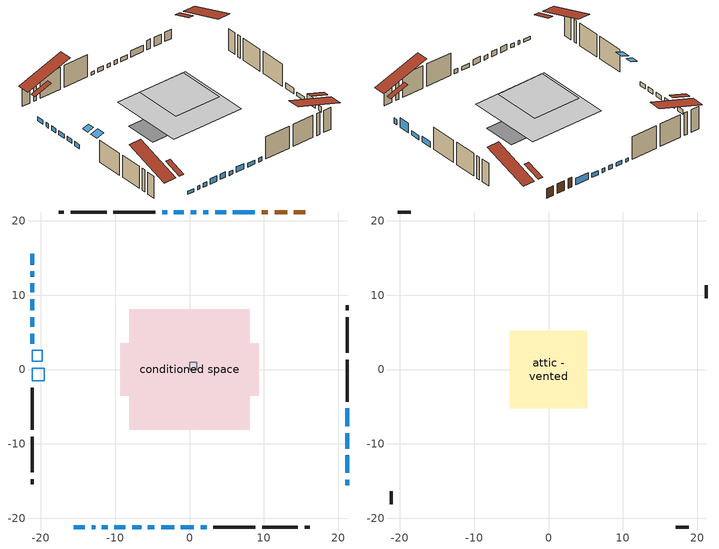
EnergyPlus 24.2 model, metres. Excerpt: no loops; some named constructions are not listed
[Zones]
conditioned space
 floor outside (Floor1 construction): -0.71,-0.71 -0.71,0.71 0.71,0.71 0.71,-0.71 z0
 floor adiabatic (AdiabaticFloorConstruction): -8.1,-8.1 -8.1,8.1 8.1,8.1 8.1,-8.1 z2.44
 floor foundation (Slab1 construction): -9.3,-3.5 -9.3,3.5 9.3,3.5 9.3,-3.5 z0
 wall outside (AdiabaticWallConstruction 1): 15.6,21.19 14.05,21.19 / 13.12,21.19 11.47,21.19 / 10.54,21.19 9.72,21.19 z0:2.03
 wall outside (AdiabaticWallConstruction): 21.19,-15.6 21.19,-14.84 z0:1.12; -15.6,-21.19 -14.08,-21.19 z0:0.66; 21.19,-13.91 21.19,-11.57 z0:1.98; 21.19,-10.64 21.19,-8.56 / 4.91,21.19 3.46,21.19 / 2.54,21.19 1.85,21.19 / -5.6,-21.19 -4.76,-21.19 z0:0.86; 8.79,21.19 5.84,21.19 z0:1.4; -13.15,-21.19 -12.71,-21.19 / -11.79,-21.19 -11.02,-21.19 z0:0.84; -10.1,-21.19 -8.62,-21.19 / 21.19,-7.63 21.19,-5.24 z0:1.2; -7.69,-21.19 -6.53,-21.19 / -3.83,-21.19 -2.08,-21.19 z0:1.17; -21.19,15.6 -21.19,14.13 / -21.19,13.2 -21.19,12.51 / -21.19,11.58 -21.19,10.39 z0:0.94; -21.19,9.46 -21.19,7.99 / -21.19,7.06 -21.19,5.76 / -21.19,4.83 -21.19,3.49 z0:0.92; 0.92,21.19 0.16,21.19 / 1.48,-21.19 2.3,-21.19 z0:0.82; -0.77,21.19 -2.09,21.19 z0:0.79; -3.02,21.19 -3.68,21.19 z0:0.64; -1.15,-21.19 0.55,-21.19 z0:0.81
 wall outside (Wall1 construction): -4.61,21.19 -10.23,21.19 / 3.22,-21.19 8.85,-21.19 / -21.19,-2.47 -21.19,-8.1 / 21.19,-4.31 21.19,1.31 z0:4.88
 wall outside (Wall2 construction): -11.16,21.19 -15.97,21.19 / 9.78,-21.19 14.58,-21.19 / -21.19,-9.02 -21.19,-13.83 / 21.19,2.24 21.19,7.04 z0:4.88
 wall outside (Wall3 construction): -16.9,21.19 -17.58,21.19 / 15.51,-21.19 16.19,-21.19 / -21.19,-14.76 -21.19,-15.44 / 21.19,7.97 21.19,8.65 z0:4.88
 window (WindowConstruction 24): 21.19,-15.6 21.19,-14.84 z0:1.12
 window (WindowConstruction 6): -15.6,-21.19 -14.08,-21.19 z0:0.66
 window (WindowConstruction 7): 21.19,-13.91 21.19,-11.57 z0:1.98
 window (WindowConstruction 8): 21.19,-10.64 21.19,-8.56 z0:0.86
 window (WindowConstruction 9): 8.79,21.19 5.84,21.19 z0:1.4
 window (WindowConstruction 10): 4.91,21.19 3.46,21.19 z0:0.86
 window (WindowConstruction 11): 2.54,21.19 1.85,21.19 z0:0.86
 window (WindowConstruction 12): -13.15,-21.19 -12.72,-21.19 z0:0.84
 window (WindowConstruction 13): -11.79,-21.19 -11.02,-21.19 z0:0.84
 window (WindowConstruction 14): -10.09,-21.19 -8.62,-21.19 z0:1.19
 window (WindowConstruction 15): -7.69,-21.19 -6.53,-21.19 z0:1.17
 window (WindowConstruction 16): -5.6,-21.19 -4.76,-21.19 z0:0.86
 window (WindowConstruction 17): -3.83,-21.19 -2.08,-21.19 z0:1.17
 window (WindowConstruction 18): -21.19,15.6 -21.19,14.13 z0:0.94
 window (WindowConstruction 19): -21.19,13.2 -21.19,12.51 z0:0.94
 window (WindowConstruction 20): -21.19,11.58 -21.19,10.39 z0:0.94
 window (WindowConstruction 21): -21.19,9.46 -21.19,7.99 z0:0.91
 window (WindowConstruction 22): -21.19,7.06 -21.19,5.76 z0:0.91
 window (WindowConstruction 23): -21.19,4.83 -21.19,3.49 z0:0.91
 window (WindowConstruction): 21.19,-7.63 21.19,-5.24 z0:1.19
 window (WindowConstruction 1): 0.92,21.19 0.16,21.19 z0:0.81
 window (WindowConstruction 2): -0.77,21.19 -2.09,21.19 z0:0.79
 window (WindowConstruction 3): -3.02,21.19 -3.68,21.19 z0:0.63
 window (WindowConstruction 4): -1.15,-21.19 0.55,-21.19 z0:0.81
 window (WindowConstruction 5): 1.48,-21.19 2.3,-21.19 z0:0.81
 door (Door): 15.6,21.19 14.05,21.19 z0:2.03
 door (Door 1): 13.12,21.19 11.47,21.19 z0:2.03
 door (Door 2): 10.54,21.19 9.72,21.19 z0:2.03
 ceiling adiabatic (AdiabaticFloorConstruction): 8.1,-8.1 8.1,8.1 -8.1,8.1 -8.1,-8.1 z2.44
 roof outside (Roof2 construction): 16.53,21.19,4.88 16.53,17.2,6.21 17.58,17.2,6.21 17.58,21.19,4.88; -16.53,-21.19,4.88 -16.53,-17.2,6.21 -17.58,-17.2,6.21 -17.58,-21.19,4.88; -21.19,16.53,4.88 -17.2,16.53,6.21 -17.2,17.58,6.21 -21.19,17.58,4.88; 21.19,-16.53,4.88 17.2,-16.53,6.21 17.2,-17.58,6.21 21.19,-17.58,4.88
 roof outside (AdiabaticRoofConstruction): -21.19,1.13,4.88 -19.83,1.13,5.33 -19.83,2.56,5.33 -21.19,2.56,4.88; -21.19,-1.54,4.88 -19.53,-1.54,5.43 -19.53,0.2,5.43 -21.19,0.2,4.88
 skylight (SkylightConstruction): -21.19,1.13,4.88 -19.84,1.13,5.33 -19.84,2.56,5.33 -21.19,2.56,4.88
 skylight (SkylightConstruction 1): -21.19,-1.54,4.88 -19.53,-1.54,5.43 -19.53,0.2,5.43 -21.19,0.2,4.88
furnace airloop ret air zone
 floor adiabatic (AdiabaticConst): 0,0 0,1 1,1 1,0 z0
 wall adiabatic (AdiabaticConst): 0,1 0,0 1,0 1,1 0,1 z0:1
 ceiling adiabatic (AdiabaticConst): 1,0 1,1 0,1 0,0 z1
attic - vented
 floor to conditioned space (Floor2 construction Reversed): -5.22,-5.22 -5.22,5.22 5.22,5.22 5.22,-5.22 z4.88
 wall outside (Wall4 construction): -18.51,21.19 -20.26,21.19 / 17.12,-21.19 18.87,-21.19 / -21.19,-16.37 -21.19,-18.12 / 21.19,9.58 21.19,11.33 z0:4.88
 roof outside (Roof1 construction): 18.51,21.19,4.88 18.51,11.02,8.27 21.19,11.02,8.27 21.19,21.19,4.88; -18.51,-21.19,4.88 -18.51,-11.02,8.27 -21.19,-11.02,8.27 -21.19,-21.19,4.88; -21.19,18.51,4.88 -11.02,18.51,8.27 -11.02,21.19,8.27 -21.19,21.19,4.88; 21.19,-18.51,4.88 11.02,-18.51,8.27 11.02,-21.19,8.27 21.19,-21.19,4.88
[Schedule:Day:Interval]
clothes dryer exhaust 0 schedule day: No, 01:00, 0.123457, 02:00, 0.0740741, 03:00, 0.0493827, 04:00, 0.0246914, 05:00, 0.0493827, 06:00, 0.0740741, 07:00, 0.197531, 08:00, 0.395062, 09:00, 0.592593, 10:00, 0.839506, 11:00, 0.962963, 12:00, 1, 13:00, 0.91358, 14:00, 0.82716, 15:00, 0.716049, 16:00, 0.753086, 17:00, 0.679012, 18:00, 0.666667, 20:00, 0.62963, 21:00, 0.641975, 22:00, 0.666667, 23:00, 0.54321, 24:00, 0.296296
clothes dryer exhaust 0 schedule default day; cooling season schedule day; cooling season schedule day 2; cooling season schedule default day; exterior lighting schedule default day; natural vent schedule default day: No, 24:00, 0
cooling season schedule day 1: No, 24:00, 1
exterior lighting schedule day 1: No, 01:00, 0.528571, 03:00, 0.488929, 05:00, 0.4625, 06:00, 0.515357, 07:00, 0.581429, 08:00, 0.541786, 09:00, 0.409643, 10:00, 0.330357, 12:00, 0.317143, 13:00, 0.330357, 14:00, 0.37, 15:00, 0.396429, 16:00, 0.4625, 17:00, 0.581429, 18:00, 0.74, 19:00, 0.845714, 20:00, 0.898571, 21:00, 0.925, 22:00, 0.858929, 23:00, 0.74, 24:00, 0.621071
exterior lighting schedule day 10: No, 01:00, 0.552381, 03:00, 0.510952, 05:00, 0.483333, 06:00, 0.538571, 07:00, 0.607619, 08:00, 0.56619, 09:00, 0.428095, 10:00, 0.345238, 12:00, 0.331429, 13:00, 0.345238, 14:00, 0.386667, 15:00, 0.414286, 16:00, 0.483333, 17:00, 0.607619, 18:00, 0.773333, 19:00, 0.88381, 20:00, 0.939048, 21:00, 0.966667, 22:00, 0.897619, 23:00, 0.773333, 24:00, 0.649048
exterior lighting schedule day 11: No, 01:00, 0.571429, 03:00, 0.528571, 05:00, 0.5, 06:00, 0.557143, 07:00, 0.628571, 08:00, 0.585714, 09:00, 0.442857, 10:00, 0.357143, 12:00, 0.342857, 13:00, 0.357143, 14:00, 0.4, 15:00, 0.428571, 16:00, 0.5, 17:00, 0.628571, 18:00, 0.8, 19:00, 0.914286, 20:00, 0.971429, 21:00, 1, 22:00, 0.928571, 23:00, 0.8, 24:00, 0.671429
exterior lighting schedule day 2: No, 01:00, 0.485714, 03:00, 0.449286, 05:00, 0.425, 06:00, 0.473571, 07:00, 0.534286, 08:00, 0.497857, 09:00, 0.376429, 10:00, 0.303571, 12:00, 0.291429, 13:00, 0.303571, 14:00, 0.34, 15:00, 0.364286, 16:00, 0.425, 17:00, 0.534286, 18:00, 0.68, 19:00, 0.777143, 20:00, 0.825714, 21:00, 0.85, 22:00, 0.789286, 23:00, 0.68, 24:00, 0.570714
exterior lighting schedule day 3: No, 01:00, 0.442857, 03:00, 0.409643, 05:00, 0.3875, 06:00, 0.431786, 07:00, 0.487143, 08:00, 0.453929, 09:00, 0.343214, 10:00, 0.276786, 12:00, 0.265714, 13:00, 0.276786, 14:00, 0.31, 15:00, 0.332143, 16:00, 0.3875, 17:00, 0.487143, 18:00, 0.62, 19:00, 0.708571, 20:00, 0.752857, 21:00, 0.775, 22:00, 0.719643, 23:00, 0.62, 24:00, 0.520357
exterior lighting schedule day 4: No, 01:00, 0.4, 03:00, 0.37, 05:00, 0.35, 06:00, 0.39, 07:00, 0.44, 08:00, 0.41, 09:00, 0.31, 10:00, 0.25, 12:00, 0.24, 13:00, 0.25, 14:00, 0.28, 15:00, 0.3, 16:00, 0.35, 17:00, 0.44, 18:00, 0.56, 19:00, 0.64, 20:00, 0.68, 21:00, 0.7, 22:00, 0.65, 23:00, 0.56, 24:00, 0.47
exterior lighting schedule day 5: No, 01:00, 0.380952, 03:00, 0.352381, 05:00, 0.333333, 06:00, 0.371429, 07:00, 0.419048, 08:00, 0.390476, 09:00, 0.295238, 10:00, 0.238095, 12:00, 0.228571, 13:00, 0.238095, 14:00, 0.266667, 15:00, 0.285714, 16:00, 0.333333, 17:00, 0.419048, 18:00, 0.533333, 19:00, 0.609524, 20:00, 0.647619, 21:00, 0.666667, 22:00, 0.619048, 23:00, 0.533333, 24:00, 0.447619
exterior lighting schedule day 6: No, 01:00, 0.390476, 03:00, 0.36119, 05:00, 0.341667, 06:00, 0.380714, 07:00, 0.429524, 08:00, 0.400238, 09:00, 0.302619, 10:00, 0.244048, 12:00, 0.234286, 13:00, 0.244048, 14:00, 0.273333, 15:00, 0.292857, 16:00, 0.341667, 17:00, 0.429524, 18:00, 0.546667, 19:00, 0.624762, 20:00, 0.66381, 21:00, 0.683333, 22:00, 0.634524, 23:00, 0.546667, 24:00, 0.45881
exterior lighting schedule day 7: No, 01:00, 0.419048, 03:00, 0.387619, 05:00, 0.366667, 06:00, 0.408571, 07:00, 0.460952, 08:00, 0.429524, 09:00, 0.324762, 10:00, 0.261905, 12:00, 0.251429, 13:00, 0.261905, 14:00, 0.293333, 15:00, 0.314286, 16:00, 0.366667, 17:00, 0.460952, 18:00, 0.586667, 19:00, 0.670476, 20:00, 0.712381, 21:00, 0.733333, 22:00, 0.680952, 23:00, 0.586667, 24:00, 0.492381
exterior lighting schedule day 8: No, 01:00, 0.466667, 03:00, 0.431667, 05:00, 0.408333, 06:00, 0.455, 07:00, 0.513333, 08:00, 0.478333, 09:00, 0.361667, 10:00, 0.291667, 12:00, 0.28, 13:00, 0.291667, 14:00, 0.326667, 15:00, 0.35, 16:00, 0.408333, 17:00, 0.513333, 18:00, 0.653333, 19:00, 0.746667, 20:00, 0.793333, 21:00, 0.816667, 22:00, 0.758333, 23:00, 0.653333, 24:00, 0.548333
exterior lighting schedule day 9: No, 01:00, 0.509524, 03:00, 0.47131, 05:00, 0.445833, 06:00, 0.496786, 07:00, 0.560476, 08:00, 0.522262, 09:00, 0.394881, 10:00, 0.318452, 12:00, 0.305714, 13:00, 0.318452, 14:00, 0.356667, 15:00, 0.382143, 16:00, 0.445833, 17:00, 0.560476, 18:00, 0.713333, 19:00, 0.815238, 20:00, 0.86619, 21:00, 0.891667, 22:00, 0.827976, 23:00, 0.713333, 24:00, 0.59869
[Schedule:Week:Daily]
clothes dryer exhaust 0 schedule Week Rule - Jan1-Dec31: clothes dryer exhaust 0 schedule day, clothes dryer exhaust 0 schedule day, clothes dryer exhaust 0 schedule day, clothes dryer exhaust 0 schedule day, clothes dryer exhaust 0 schedule day, clothes dryer exhaust 0 schedule day, clothes dryer exhaust 0 schedule day, clothes dryer exhaust 0 schedule default day, clothes dryer exhaust 0 schedule default day, clothes dryer exhaust 0 schedule default day, clothes dryer exhaust 0 schedule default day, clothes dryer exhaust 0 schedule default day
cooling season schedule Week Rule - Jan1-May26: cooling season schedule day, cooling season schedule day, cooling season schedule day, cooling season schedule day, cooling season schedule day, cooling season schedule day, cooling season schedule day, cooling season schedule default day, cooling season schedule default day, cooling season schedule default day, cooling season schedule default day, cooling season schedule default day
cooling season schedule Week Rule - May27-Jun2: cooling season schedule day, cooling season schedule day, cooling season schedule day, cooling season schedule day, cooling season schedule day, cooling season schedule day 1, cooling season schedule day 1, cooling season schedule default day, cooling season schedule default day, cooling season schedule default day, cooling season schedule default day, cooling season schedule default day
cooling season schedule Week Rule - Jun3-Aug25: cooling season schedule day 1, cooling season schedule day 1, cooling season schedule day 1, cooling season schedule day 1, cooling season schedule day 1, cooling season schedule day 1, cooling season schedule day 1, cooling season schedule default day, cooling season schedule default day, cooling season schedule default day, cooling season schedule default day, cooling season schedule default day
cooling season schedule Week Rule - Aug26-Sep1: cooling season schedule day 1, cooling season schedule day 1, cooling season schedule day 1, cooling season schedule day 1, cooling season schedule day 1, cooling season schedule day 1, cooling season schedule day 2, cooling season schedule default day, cooling season schedule default day, cooling season schedule default day, cooling season schedule default day, cooling season schedule default day
cooling season schedule Week Rule - Sep2-Dec31: cooling season schedule day 2, cooling season schedule day 2, cooling season schedule day 2, cooling season schedule day 2, cooling season schedule day 2, cooling season schedule day 2, cooling season schedule day 2, cooling season schedule default day, cooling season schedule default day, cooling season schedule default day, cooling season schedule default day, cooling season schedule default day
exterior lighting schedule Week Rule - Feb25-Mar3: exterior lighting schedule day 1, exterior lighting schedule day 1, exterior lighting schedule day 1, exterior lighting schedule day 1, exterior lighting schedule day 2, exterior lighting schedule day 2, exterior lighting schedule day 2, exterior lighting schedule default day, exterior lighting schedule default day, exterior lighting schedule default day, exterior lighting schedule default day, exterior lighting schedule default day
exterior lighting schedule Week Rule - Mar4-Mar31: exterior lighting schedule day 2, exterior lighting schedule day 2, exterior lighting schedule day 2, exterior lighting schedule day 2, exterior lighting schedule day 2, exterior lighting schedule day 2, exterior lighting schedule day 2, exterior lighting schedule default day, exterior lighting schedule default day, exterior lighting schedule default day, exterior lighting schedule default day, exterior lighting schedule default day
exterior lighting schedule Week Rule - Apr1-Apr28: exterior lighting schedule day 3, exterior lighting schedule day 3, exterior lighting schedule day 3, exterior lighting schedule day 3, exterior lighting schedule day 3, exterior lighting schedule day 3, exterior lighting schedule day 3, exterior lighting schedule default day, exterior lighting schedule default day, exterior lighting schedule default day, exterior lighting schedule default day, exterior lighting schedule default day
exterior lighting schedule Week Rule - Apr29-May5: exterior lighting schedule day 3, exterior lighting schedule day 3, exterior lighting schedule day 4, exterior lighting schedule day 4, exterior lighting schedule day 4, exterior lighting schedule day 4, exterior lighting schedule day 4, exterior lighting schedule default day, exterior lighting schedule default day, exterior lighting schedule default day, exterior lighting schedule default day, exterior lighting schedule default day
exterior lighting schedule Week Rule - May6-May26: exterior lighting schedule day 4, exterior lighting schedule day 4, exterior lighting schedule day 4, exterior lighting schedule day 4, exterior lighting schedule day 4, exterior lighting schedule day 4, exterior lighting schedule day 4, exterior lighting schedule default day, exterior lighting schedule default day, exterior lighting schedule default day, exterior lighting schedule default day, exterior lighting schedule default day
exterior lighting schedule Week Rule - May27-Jun2: exterior lighting schedule day 4, exterior lighting schedule day 4, exterior lighting schedule day 4, exterior lighting schedule day 4, exterior lighting schedule day 4, exterior lighting schedule day 5, exterior lighting schedule day 5, exterior lighting schedule default day, exterior lighting schedule default day, exterior lighting schedule default day, exterior lighting schedule default day, exterior lighting schedule default day
exterior lighting schedule Week Rule - Jun3-Jun30: exterior lighting schedule day 5, exterior lighting schedule day 5, exterior lighting schedule day 5, exterior lighting schedule day 5, exterior lighting schedule day 5, exterior lighting schedule day 5, exterior lighting schedule day 5, exterior lighting schedule default day, exterior lighting schedule default day, exterior lighting schedule default day, exterior lighting schedule default day, exterior lighting schedule default day
exterior lighting schedule Week Rule - Jul1-Jul28: exterior lighting schedule day 6, exterior lighting schedule day 6, exterior lighting schedule day 6, exterior lighting schedule day 6, exterior lighting schedule day 6, exterior lighting schedule day 6, exterior lighting schedule day 6, exterior lighting schedule default day, exterior lighting schedule default day, exterior lighting schedule default day, exterior lighting schedule default day, exterior lighting schedule default day
exterior lighting schedule Week Rule - Jul29-Aug4: exterior lighting schedule day 6, exterior lighting schedule day 6, exterior lighting schedule day 6, exterior lighting schedule day 7, exterior lighting schedule day 7, exterior lighting schedule day 7, exterior lighting schedule day 7, exterior lighting schedule default day, exterior lighting schedule default day, exterior lighting schedule default day, exterior lighting schedule default day, exterior lighting schedule default day
exterior lighting schedule Week Rule - Aug5-Aug25: exterior lighting schedule day 7, exterior lighting schedule day 7, exterior lighting schedule day 7, exterior lighting schedule day 7, exterior lighting schedule day 7, exterior lighting schedule day 7, exterior lighting schedule day 7, exterior lighting schedule default day, exterior lighting schedule default day, exterior lighting schedule default day, exterior lighting schedule default day, exterior lighting schedule default day
exterior lighting schedule Week Rule - Aug26-Sep1: exterior lighting schedule day 7, exterior lighting schedule day 7, exterior lighting schedule day 7, exterior lighting schedule day 7, exterior lighting schedule day 7, exterior lighting schedule day 7, exterior lighting schedule day 8, exterior lighting schedule default day, exterior lighting schedule default day, exterior lighting schedule default day, exterior lighting schedule default day, exterior lighting schedule default day
exterior lighting schedule Week Rule - Sep2-Sep29: exterior lighting schedule day 8, exterior lighting schedule day 8, exterior lighting schedule day 8, exterior lighting schedule day 8, exterior lighting schedule day 8, exterior lighting schedule day 8, exterior lighting schedule day 8, exterior lighting schedule default day, exterior lighting schedule default day, exterior lighting schedule default day, exterior lighting schedule default day, exterior lighting schedule default day
exterior lighting schedule Week Rule - Sep30-Oct6: exterior lighting schedule day 8, exterior lighting schedule day 9, exterior lighting schedule day 9, exterior lighting schedule day 9, exterior lighting schedule day 9, exterior lighting schedule day 9, exterior lighting schedule day 9, exterior lighting schedule default day, exterior lighting schedule default day, exterior lighting schedule default day, exterior lighting schedule default day, exterior lighting schedule default day
exterior lighting schedule Week Rule - Oct7-Oct27: exterior lighting schedule day 9, exterior lighting schedule day 9, exterior lighting schedule day 9, exterior lighting schedule day 9, exterior lighting schedule day 9, exterior lighting schedule day 9, exterior lighting schedule day 9, exterior lighting schedule default day, exterior lighting schedule default day, exterior lighting schedule default day, exterior lighting schedule default day, exterior lighting schedule default day
exterior lighting schedule Week Rule - Oct28-Nov3: exterior lighting schedule day 9, exterior lighting schedule day 9, exterior lighting schedule day 9, exterior lighting schedule day 9, exterior lighting schedule day 10, exterior lighting schedule day 10, exterior lighting schedule day 10, exterior lighting schedule default day, exterior lighting schedule default day, exterior lighting schedule default day, exterior lighting schedule default day, exterior lighting schedule default day
exterior lighting schedule Week Rule - Nov4-Nov24: exterior lighting schedule day 10, exterior lighting schedule day 10, exterior lighting schedule day 10, exterior lighting schedule day 10, exterior lighting schedule day 10, exterior lighting schedule day 10, exterior lighting schedule day 10, exterior lighting schedule default day, exterior lighting schedule default day, exterior lighting schedule default day, exterior lighting schedule default day, exterior lighting schedule default day
exterior lighting schedule Week Rule - Nov25-Dec1: exterior lighting schedule day 10, exterior lighting schedule day 10, exterior lighting schedule day 10, exterior lighting schedule day 10, exterior lighting schedule day 10, exterior lighting schedule day 10, exterior lighting schedule day 11, exterior lighting schedule default day, exterior lighting schedule default day, exterior lighting schedule default day, exterior lighting schedule default day, exterior lighting schedule default day
exterior lighting schedule Week Rule - Dec2-Dec31: exterior lighting schedule day 11, exterior lighting schedule day 11, exterior lighting schedule day 11, exterior lighting schedule day 11, exterior lighting schedule day 11, exterior lighting schedule day 11, exterior lighting schedule day 11, exterior lighting schedule default day, exterior lighting schedule default day, exterior lighting schedule default day, exterior lighting schedule default day, exterior lighting schedule default day
natural vent schedule Week Rule - Jan1-Dec31: natural vent schedule default day, natural vent schedule default day, natural vent schedule default day, natural vent schedule default day, natural vent schedule default day, natural vent schedule default day, natural vent schedule default day, natural vent schedule default day, natural vent schedule default day, natural vent schedule default day, natural vent schedule default day, natural vent schedule default day
[Schedule:Year]
clothes dryer exhaust 0 schedule: clothes dryer exhaust 0 schedule Week Rule - Jan1-Dec31, 1, 1, 12, 31
cooling season schedule: cooling season schedule Week Rule - Jan1-May26, 1, 1, 5, 26, cooling season schedule Week Rule - May27-Jun2, 5, 27, 6, 2, cooling season schedule Week Rule - Jun3-Aug25, 6, 3, 8, 25, cooling season schedule Week Rule - Aug26-Sep1, 8, 26, 9, 1, cooling season schedule Week Rule - Sep2-Dec31, 9, 2, 12, 31
natural vent schedule: natural vent schedule Week Rule - Jan1-Dec31, 1, 1, 12, 31
